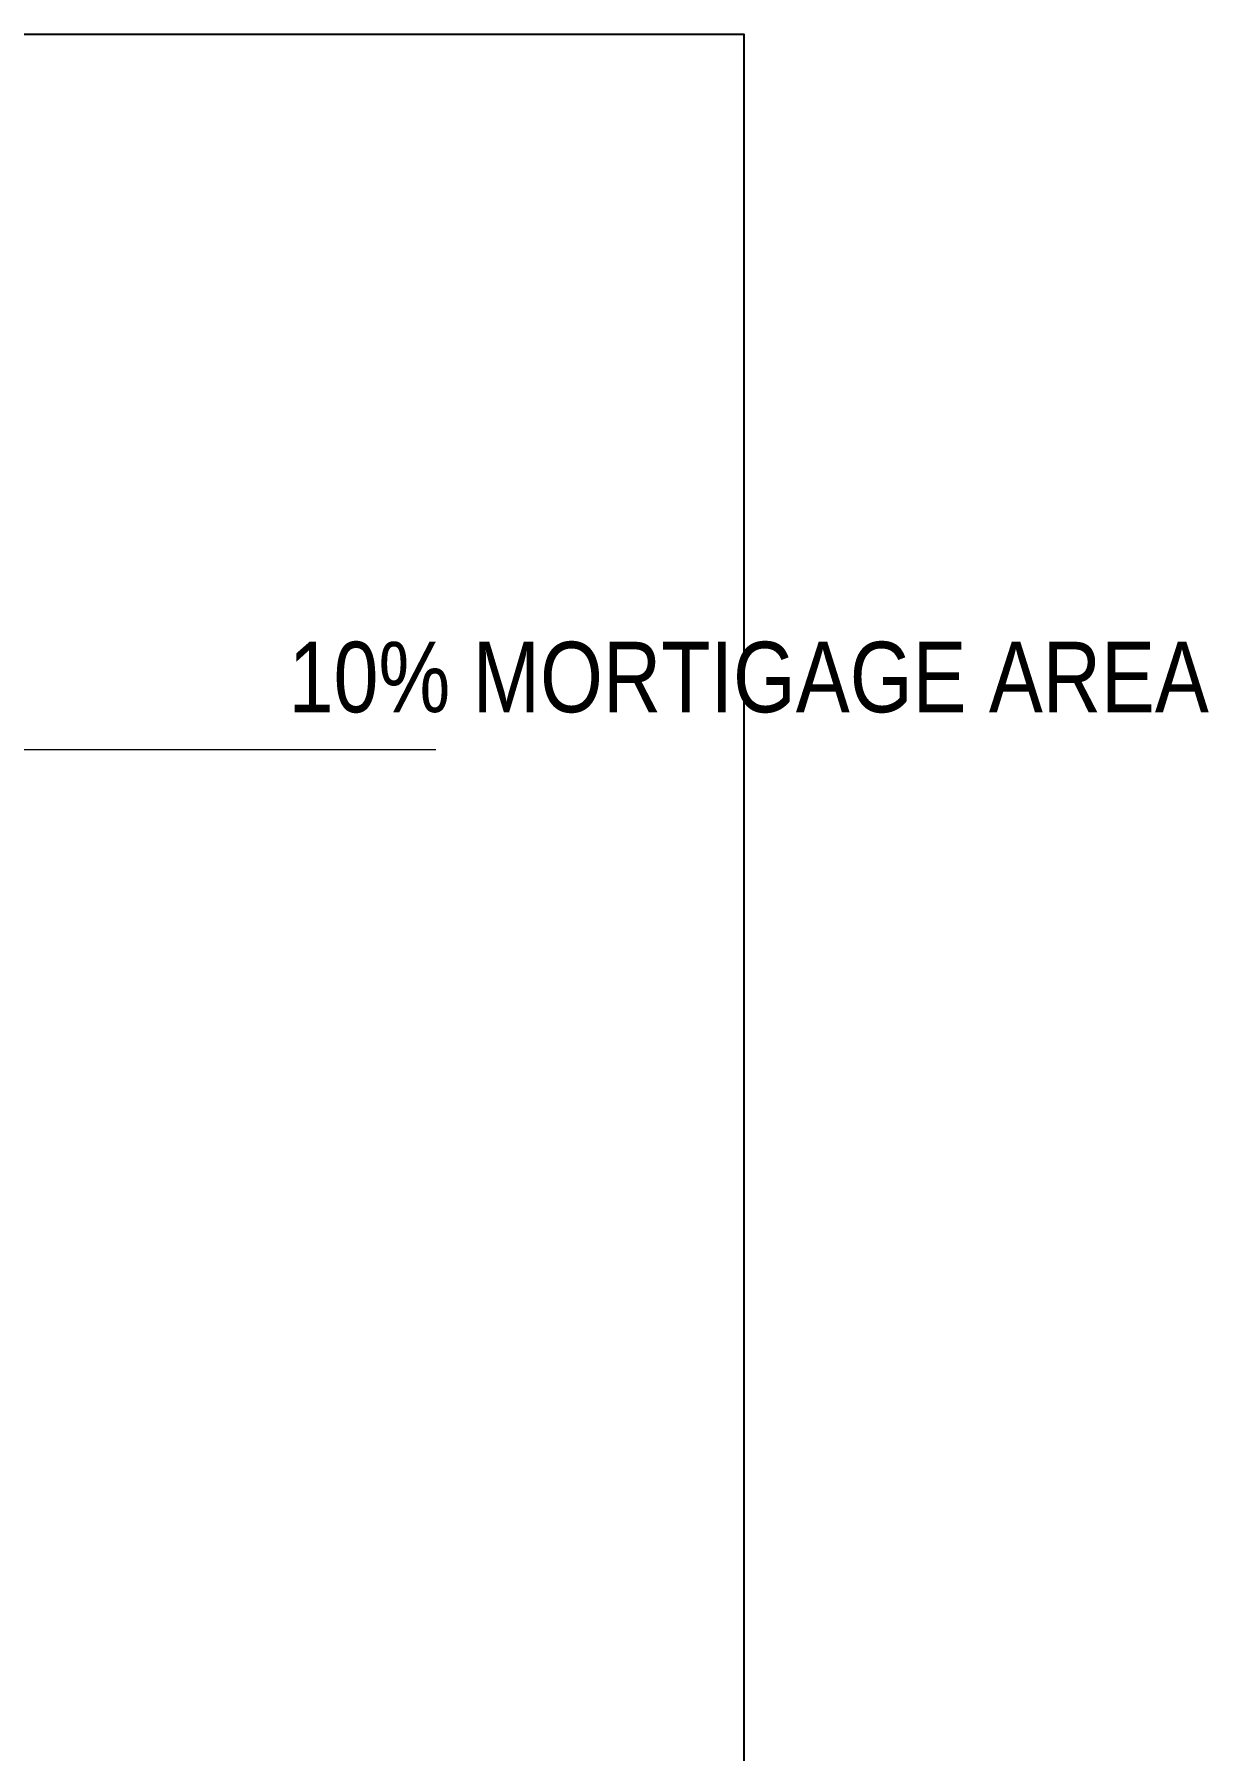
# Model space of a CAD drawing. Header units: metres. Extents: x 25391 to 25818, y 51852 to 52034.
# Drawn here: x 25717.5 to 25730.82, y 51935.83 to 51955.3 of the extents above; entities that cross this region are included whole.
import ezdxf

# ---------------------------------------------------------------- set-up
doc = ezdxf.new("R2010")
doc.units = ezdxf.units.M
doc.header["$MEASUREMENT"] = 0
doc.layers.get('0').update_dxf_attribs({"true_color": 0xffffff})
doc.layers.add('__BN_FloorPlan', color=153, linetype='Continuous', true_color=0x7e9dbd)
doc.layers.add('_Room', color=72, linetype='Continuous')
doc.styles.add('PreDCRFont', font='arial.ttf', dxfattribs={"height": 0.25})
doc.styles.get("Standard").update_dxf_attribs({"font": 'swissc.ttf'})
doc.dimstyles.new('PDCR-PLOT-INT', dxfattribs={"dimtxt": 0.25, "dimasz": 0.23, "dimexe": 0.25, "dimexo": 0.25, "dimgap": 0.25, "dimtad": 0, "dimzin": 0, "dimdsep": 46, "dimtxsty": 'PreDCRFont', "dimblk": 'OBLIQUE', "dimcen": 0.5, "dimdle": 0.1, "dimadec": 0, "dimazin": 0, "dimtfac": 1, "dimtix": 1, "dimtofl": 0, "dimtmove": 1, "dimatfit": 1, "dimfxl": 1, "dimtolj": 1, "dimtzin": 0, "dimlwd": 15, "dimarcsym": 0})

# ---------------------------------------------------------------- blocks, each defined once
blk = doc.blocks.new('_Oblique')
at = {"color": 0, "linetype": 'ByBlock', "lineweight": -2}
blk.add_line((-0.5, -0.5), (0.5, 0.5), dxfattribs=at)

msp = doc.modelspace()

# ---------------------------------------------------------------- linework, layer by layer
at = {"layer": '__BN_FloorPlan', "ltscale": 2}
msp.add_lwpolyline([(25685.39994, 51955.29809), (25725.54406, 51955.29809), (25725.54406, 51871.79446), (25685.39994, 51871.79446)], close=True, dxfattribs=at)

# ---------------------------------------------------------------- texts
at = {"layer": '_Room', "color": 0, "insert": (25720.38042, 51948.40744), "char_height": 0.8, "attachment_point": 1}
msp.add_mtext_dynamic_manual_height_columns('10% MORTIGAGE AREA', width=14.2268401, gutter_width=1.41042, heights=[0], dxfattribs=at)

# ---------------------------------------------------------------- leaders
at = {"color": 7, "ltscale": 2}
msp.add_leader([(25711.80377, 51947.18426), (25722.05158, 51947.18426)], dimstyle='PDCR-PLOT-INT', override={"dimgap": 0.25, "dimtad": 0}, dxfattribs=at)

doc.saveas('drawing.dxf')
